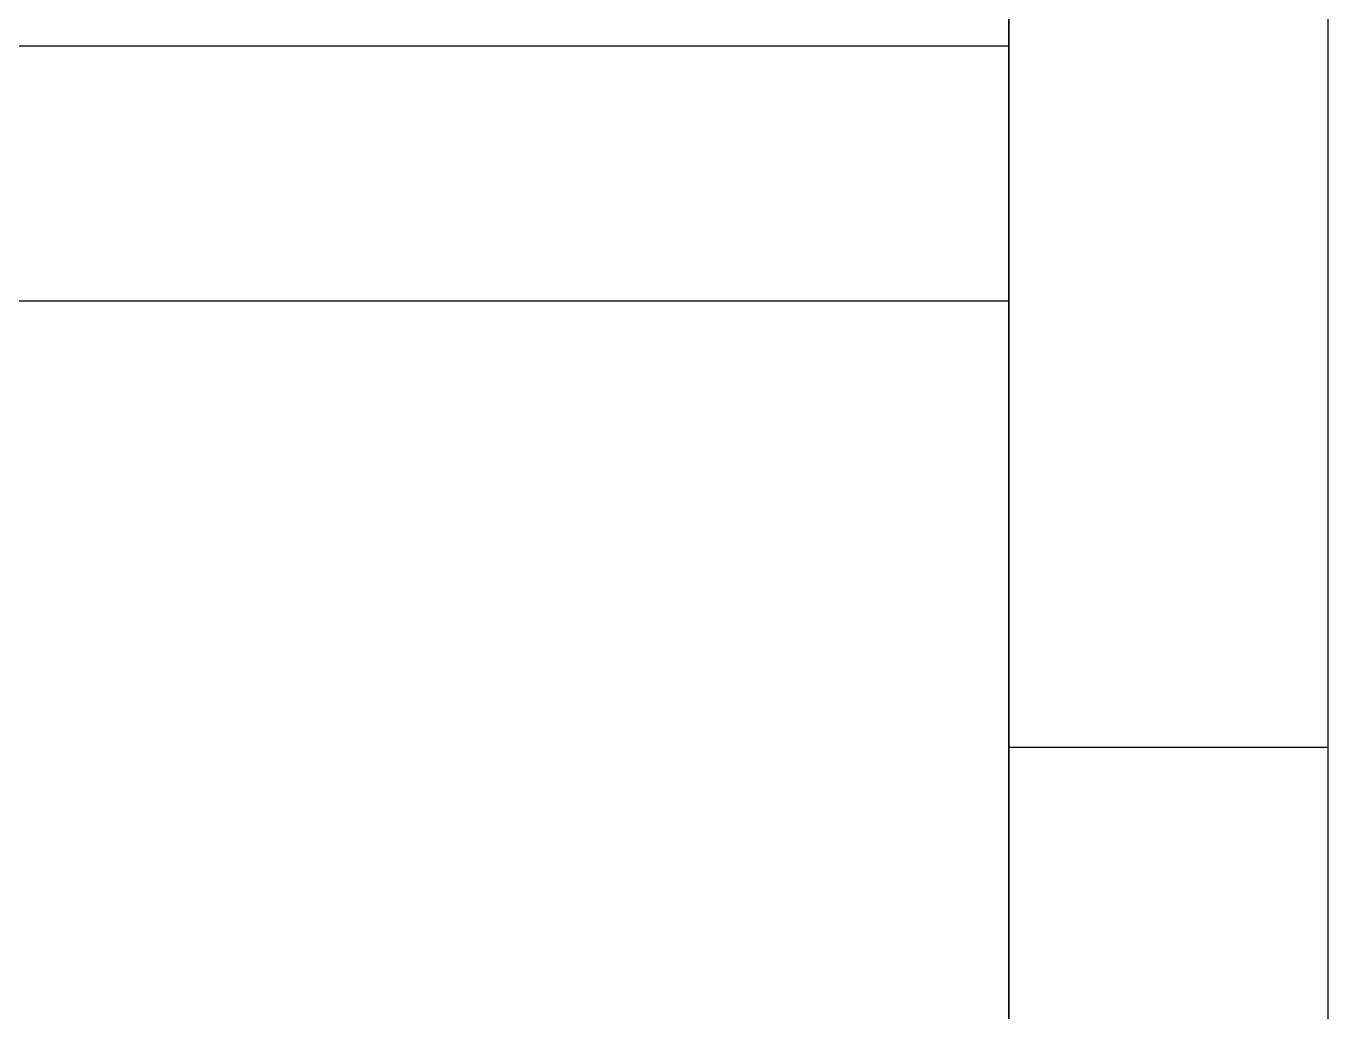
# Model space of a CAD drawing. Header units: millimetres. Extents: x 3292726 to 9250865, y 4220571 to 4816317.
# Drawn here: x 7177872 to 7206743, y 4264460 to 4286322 of the extents above; entities that cross this region are included whole.
import ezdxf

# ---------------------------------------------------------------- set-up
doc = ezdxf.new("R2010")
doc.units = ezdxf.units.MM
doc.layers.add('TEG BORDER', color=7, linetype='Continuous')

# ---------------------------------------------------------------- blocks, each defined once
blk = doc.blocks.new('TEG BORDER A2')
for p, q in [((589, 5), (589, 116)), ((594, 35), (589, 35))]:
    blk.add_line(p, q)
at = {"color": 5, "lineweight": 15}
blk.add_lwpolyline([(0, 420), (594, 420), (594, 0), (0, 0)], close=True, dxfattribs=at)
blk.add_lwpolyline([(5, 415), (589, 415), (589, 5), (5, 5)], close=True)
at = {"layer": 'TEG BORDER'}
for p, q in [((489, 46), (589, 46)), ((489, 42), (589, 42))]:
    blk.add_line(p, q, dxfattribs=at)

msp = doc.modelspace()

# ---------------------------------------------------------------- linework, layer by layer
at = {"color": 6}
msp.add_lwpolyline([(6366271, 4815071), (7206743, 4815071), (7206743, 4220798), (6366271, 4220798)], close=True, dxfattribs=at)

# ---------------------------------------------------------------- block references
at = {"xscale": 1414.935625758968, "yscale": 1414.935625758968, "zscale": 1414.935625758968}
msp.add_blockref('TEG BORDER A2', (6366271, 4220798), dxfattribs=at)

doc.saveas('drawing.dxf')
